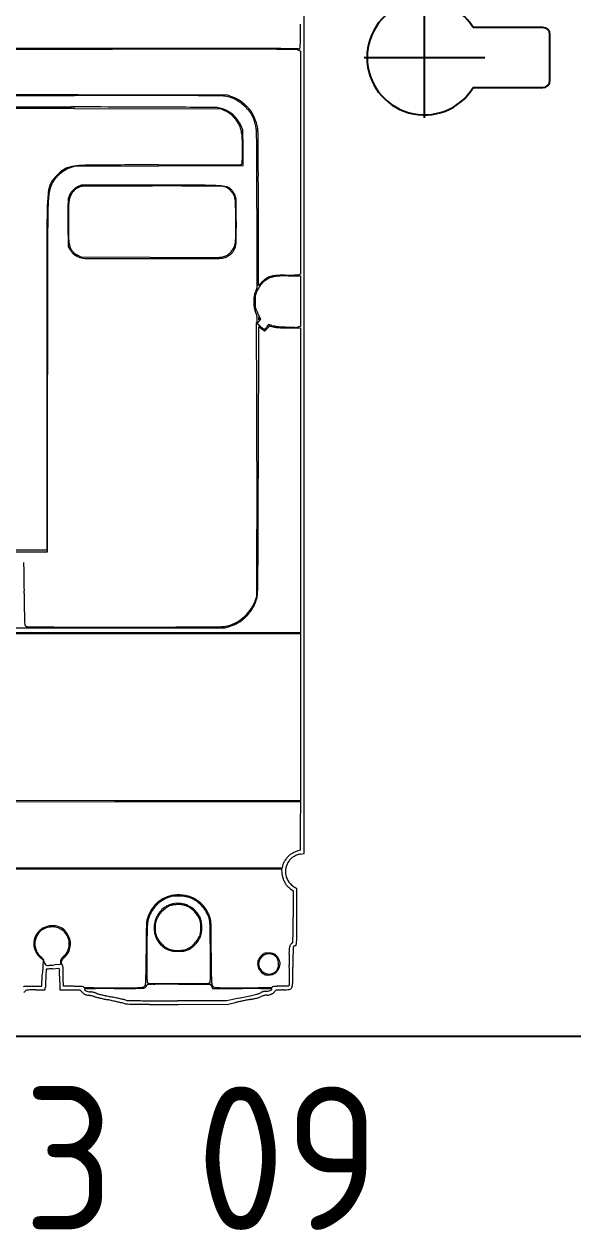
# Model space of a CAD drawing. Header units: millimetres. Extents: x 37984 to 70752, y 14140 to 37584.
# Drawn here: x 46168.6 to 46245.1, y 20512.4 to 20680.6 of the extents above; entities that cross this region are included whole.
import ezdxf
from ezdxf.enums import TextEntityAlignment as Align

# ---------------------------------------------------------------- set-up
doc = ezdxf.new("R2010")
doc.units = ezdxf.units.MM
doc.set_wipeout_variables(frame=1)
doc.layers.add('! NO PLOT !', color=7, linetype='Continuous', true_color=0xff75dd, plot=False)
doc.layers.add('000-PI-Oprema', color=30, linetype='Continuous', lineweight=5)
doc.layers.add('000-PI_TEXT', color=7, linetype='Continuous')
doc.layers.add('002-PI-Kabelska kanalica', color=150, linetype='Continuous')
doc.styles.add('PI0', font='isocpeur.ttf', dxfattribs={"width": 0.9})

# ---------------------------------------------------------------- blocks, each defined once
blk = doc.blocks.new('8606.000_montažna')
at = {"layer": '! NO PLOT !'}
for p, q in [((51132.09, 38407.52), (51132.09, 38424.32)), ((51148.59, 38420.12), (51138.9, 38420.12)), ((51149.59, 38412.72), (51149.59, 38419.12)), ((51123.69, 38415.92), (51140.49, 38415.92)), ((51138.9, 38411.72), (51148.59, 38411.72))]:
    blk.add_line(p, q, dxfattribs=at)
for centre, radius, start, end in [((51132.09, 38415.92), 8, 31.6682, 328.3318), ((51148.59, 38419.12), 1, 0, 90), ((51148.59, 38412.72), 1, 270, 0)]:
    blk.add_arc(centre, radius, start, end, dxfattribs=at)
blk = doc.blocks.new('*U991')
at = {"layer": '002-PI-Kabelska kanalica'}
blk.add_line((-20, -100), (-20, 1785), dxfattribs=at)
blk = doc.blocks.new('*U685')
at = {"layer": '002-PI-Kabelska kanalica'}
blk.add_line((-20, -100), (-20, 794), dxfattribs=at)
blk = doc.blocks.new('C10F3TM')
at = {"layer": '000-PI-Oprema'}
for p, q in [((44838.1, 8719.72), (44838.1, 8779.56)), ((44837.3, 8771.95), (44837.6, 8771.8)), ((44837.6, 8771.8), (44837.6, 8756.24)), ((44837.6, 8756.24), (44837.6, 8740.69)), ((44837.6, 8740.69), (44837.37, 8740.64)), ((44837.6, 8740.48), (44837.6, 8736.95)), ((44837.6, 8736.95), (44837.6, 8733.42)), ((44837.6, 8733.42), (44837.33, 8733.35)), ((44837.6, 8733.21), (44837.6, 8711.94)), ((44838.1, 8659.89), (44838.1, 8719.72)), ((44837.6, 8711.94), (44837.6, 8690.68)), ((44837.6, 8690.57), (44837.6, 8678.9)), ((44837.6, 8678.9), (44837.6, 8667.24)), ((44837.6, 8667.13), (44837.57, 8663.74)), ((44837.57, 8663.74), (44837.54, 8660.35)), ((44837.54, 8660.35), (44837.02, 8660.17)), ((44837.61, 8659.82), (44838.1, 8659.89)), ((44837.09, 8651.01), (44837.09, 8654.99)), ((44827.32, 8639.35), (44820.46, 8639.35)), ((44820.54, 8638.85), (44827.54, 8638.86)), ((44829, 8639.71), (44827.32, 8639.35)), ((44827.54, 8638.86), (44828.55, 8639.1))]:
    blk.add_line(p, q, dxfattribs=at)
for centre, radius, start, end in [((44058.82, 8775.59), 778.77, 359.82766, 0), ((44823.28, 8773.29), 14.31, 356.791, 359.8277), ((44836.89, 8771.17), 0.886, 62.6556, 89.5216), ((44837.19, 8771.71), 0.448, 61.845, 89.7516), ((44837.44, 8772.17), 0.0806, 241.845, 344.9997), ((44835.92, 8772.58), 1.65, 344.9997, 356.7911), ((44837.16, 8741.56), 0.944, 272.8097, 282.4242), ((44837.86, 8657.96), 1.88, 97.5564, 111.2306), ((43956.06, 8651.01), 881.03, 359.83288, 359.99996), ((44836.89, 8647.15), 0.123, 270, 350.1102), ((44833.51, 8647.74), 3.56, 350.1103, 357.1786), ((44818.25, 8648.49), 18.84, 357.1786, 359.8329), ((44808.7, 8642.02), 2.12, 225, 232.0228), ((44808.02, 8641.14), 1.01, 232.0227, 244.2881), ((44808.03, 8641.17), 1.03, 244.2881, 256.3654), ((44808.33, 8642.42), 2.32, 256.3654, 262.9551), ((44807.52, 8635.82), 4.33, 80.0994, 82.9551), ((44807.26, 8634.32), 5.85, 77.8207, 80.0994), ((44807.36, 8634.81), 5.35, 75.511, 77.8206), ((44807.93, 8636.97), 3.65, 73.3524, 76.6696), ((44808.74, 8639.67), 0.821, 63.3222, 73.3524), ((44809.5, 8641.19), 0.876, 243.3223, 255.5536), ((44818.82, 8677.38), 38.25, 255.5537, 256.3611), ((44817.29, 8671.07), 31.75, 256.3611, 257.523), ((44820.63, 8686.18), 47.23, 257.523, 258.3859), ((44719.78, 9150.25), 522.1, 282.0749, 282.2761), ((44826.28, 8660.84), 21.23, 282.2761, 284.3288), ((44830.2, 8645.49), 5.38, 284.3288, 288.8735), ((44831.75, 8640.95), 0.584, 288.8735, 312.1447), ((44833.3, 8637.33), 2.86, 104.9524, 109.617), ((44833.24, 8637.53), 2.65, 100.202, 104.9523), ((44832.94, 8639.19), 0.965, 90.0991, 100.202), ((44832.94, 8641.5), 1.35, 270.0991, 283.5337), ((44832.86, 8641.82), 1.67, 283.5337, 294.9664), ((44832.92, 8641.71), 1.54, 294.9665, 306.8077), ((44808.3, 8638.45), 1.59, 69.81, 75.5109), ((44809.5, 8641.69), 1.87, 249.8101, 256.0737), ((44820.16, 8684.72), 46.19, 256.0737, 256.6851), ((44819.56, 8682.17), 43.57, 256.6852, 257.4585), ((44823.06, 8697.9), 59.69, 257.4584, 258.0692), ((44790.39, 8543.27), 98.36, 77.6846, 78.0692), ((44786.32, 8519.24), 123.2, 78.0519, 78.3858), ((44790.4, 8543.34), 98.28, 77.3, 77.6848), ((44793.12, 8551.36), 90.37, 77.6306, 78.0518), ((44792.7, 8553.54), 87.82, 76.9242, 77.3), ((44792.01, 8546.29), 95.56, 77.2964, 77.6306), ((44809.6, 8626.29), 13.14, 75.396, 76.9242), ((44813.66, 8641.88), 2.97, 255.396, 266.8788), ((44812.16, 8635.67), 3.93, 73.9165, 77.2965), ((44813.57, 8640.59), 1.19, 253.9165, 268.9533), ((44815.32, 8672.28), 33.41, 266.8789, 268.8243), ((44821.32, 9064.41), 425.08, 268.9533, 269.1917), ((44816.71, 8740.06), 101.2, 268.8244, 269.9061), ((44818.54, 8867.76), 228.41, 269.1916, 269.7489), ((44819.09, 10195.46), 1556.61, 269.90613, 270.05327), ((44820.46, 9304.36), 665.01, 269.74885, 270.00003), ((44834.07, 8616.51), 23.26, 102.5662, 103.7366), ((44839.86, 8590.53), 49.87, 101.9045, 102.5661), ((44839.97, 8590.03), 50.39, 101.244, 101.9045), ((44835.21, 8613.96), 25.99, 100.16, 101.244), ((44828.78, 8649.87), 10.49, 280.16, 282.6256), ((44828.66, 8650.38), 11.02, 282.6256, 285.0015), ((44828.99, 8649.14), 9.74, 285.0015, 287.3714), ((44831.37, 8641.53), 1.76, 287.3714, 295.7874), ((44833, 8638.17), 1.97, 109.617, 115.7874)]:
    blk.add_arc(centre, radius, start, end, dxfattribs=at)
at = {"ltscale": 0.25}
blk.add_wipeout([(44735.2, 8798.19), (44835.97, 8798.19), (44835.97, 8641.37), (44735.2, 8641.37)], dxfattribs=at).dxf.layer = '000-PI-Oprema'
at = {"layer": '000-PI-Oprema'}
for p, q in [((44811.49, 8772.21), (44785.77, 8772.21)), ((44785.77, 8772.11), (44811.38, 8772.11)), ((44806.6, 8765.72), (44785.77, 8765.74)), ((44785.77, 8765.64), (44806.1, 8765.64)), ((44827.44, 8765.69), (44806.6, 8765.72)), ((44828.04, 8765.46), (44827.44, 8765.69)), ((44805.64, 8764.02), (44785.77, 8764.02)), ((44806.15, 8763.8), (44826.53, 8763.77)), ((44826.53, 8763.77), (44827.11, 8763.5)), ((44829.56, 8760.84), (44829.22, 8761.57)), ((44829.6, 8758.34), (44829.56, 8760.84)), ((44829.63, 8755.85), (44829.6, 8758.34)), ((44805.54, 8755.57), (44806.12, 8755.79)), ((44806.12, 8755.79), (44817.88, 8755.82)), ((44817.88, 8755.82), (44829.63, 8755.85)), ((44807.03, 8753.11), (44806.51, 8752.87)), ((44816.96, 8753.11), (44807.03, 8753.11)), ((44831.53, 8749.88), (44831.53, 8738.82)), ((44831.74, 8739.14), (44831.73, 8749.79)), ((44805.18, 8747.78), (44805.21, 8744.58)), ((44805.21, 8744.58), (44805.49, 8744.1)), ((44807.03, 8743.06), (44806.53, 8743.35)), ((44816.63, 8743.03), (44807.03, 8743.06)), ((44832.24, 8739.62), (44831.74, 8739.14)), ((44835.9, 8740.48), (44837.6, 8740.48)), ((44831.53, 8738.82), (44831.31, 8738.26)), ((44832.07, 8734.44), (44831.67, 8735.21)), ((44831.81, 8734.11), (44832.07, 8734.44)), ((44831.55, 8733.78), (44831.81, 8734.11)), ((44832.04, 8733.39), (44831.55, 8733.78)), ((44831.73, 8714.7), (44831.79, 8733.42)), ((44831.79, 8733.42), (44832.14, 8733.12)), ((44833.15, 8733.71), (44832.92, 8733.36)), ((44833.63, 8733.56), (44833.15, 8733.71)), ((44836.05, 8733.21), (44837.6, 8733.21)), ((44802.23, 8726.92), (44802.23, 8702.19)), ((44802.33, 8701.99), (44802.34, 8726.72)), ((44831.51, 8714.61), (44831.48, 8695.68)), ((44802.23, 8702.19), (44785.56, 8702.19)), ((44785.57, 8701.99), (44802.33, 8701.99)), ((44831.48, 8695.68), (44831.26, 8695.08)), ((44785.68, 8690.57), (44837.6, 8690.57)), ((44785.77, 8691.38), (44806.43, 8691.38)), ((44811.68, 8690.68), (44785.77, 8690.68)), ((44806.43, 8691.38), (44827.1, 8691.38)), ((44837.6, 8690.68), (44811.68, 8690.68)), ((44827.1, 8691.38), (44827.85, 8691.63)), ((44811.68, 8667.24), (44785.41, 8667.29)), ((44785.41, 8667.08), (44811.68, 8667.13)), ((44837.6, 8667.24), (44811.68, 8667.24)), ((44811.68, 8667.13), (44837.6, 8667.13)), ((44804.2, 8657.84), (44773.35, 8657.84)), ((44773.38, 8657.74), (44804.16, 8657.74)), ((44804.16, 8657.74), (44834.94, 8657.74)), ((44835.05, 8657.84), (44804.2, 8657.84)), ((44834.94, 8657.74), (44835, 8657.13)), ((44835.11, 8658.18), (44835.05, 8657.84)), ((44836.21, 8654.97), (44836.58, 8654.68)), ((44836.58, 8654.68), (44836.58, 8651.06)), ((44837.09, 8654.99), (44836.81, 8655.16)), ((44801.32, 8645.39), (44801.72, 8645.04)), ((44801.72, 8645.04), (44801.63, 8643.23)), ((44803.06, 8643.83), (44803.93, 8643.89)), ((44804.15, 8644.42), (44803.32, 8644.35)), ((44803.93, 8643.89), (44803.99, 8643.51)), ((44804.15, 8644.8), (44804.15, 8644.42)), ((44804.05, 8642), (44804.05, 8640.87)), ((44804.56, 8641.37), (44804.54, 8642.46)), ((44800.67, 8640.87), (44802.03, 8640.87)), ((44802.03, 8640.87), (44802.03, 8641.19)), ((44804.05, 8640.87), (44805.46, 8640.87)), ((44805.97, 8641.37), (44804.56, 8641.37)), ((44805.46, 8640.87), (44806.86, 8640.87)), ((44806.86, 8640.87), (44807.21, 8640.52)), ((44820.6, 8641.67), (44825.02, 8641.67)), ((44825.02, 8641.67), (44825.19, 8641.37)), ((44825.19, 8641.37), (44825.36, 8641.07)), ((44825.36, 8641.07), (44829.45, 8641.07)), ((44835.97, 8641.37), (44834.81, 8641.37)), ((44836.04, 8641.64), (44835.97, 8641.37))]:
    blk.add_line(p, q, dxfattribs=at)
for centre, radius, start, end in [((44811.37, -16370.48), 25142.58, 89.966056, 89.999975), ((44811.48, -2934.64), 11706.84, 89.94314, 89.999977), ((44820.53, 6186.71), 2585.49, 89.76874, 89.94315), ((44825.55, 7556.57), 1215.53, 89.65918, 89.96606), ((44747.27, -11968.01), 20740.36, 89.751587, 89.768776), ((44822.58, 7058.07), 1714.04, 89.52151, 89.65925), ((44805.85, 2103.93), 6661.71, 89.920639, 89.997874), ((44812.62, 6992.94), 1772.7, 89.71393, 89.92065), ((44799.87, 4439.82), 4325.85, 89.64765, 89.71388), ((44826.45, 8761.51), 4.08, 80.9978, 89.6476), ((44826.35, 8760.87), 4.73, 71.2478, 80.9978), ((44826.29, 8760.69), 4.92, 61.778, 71.2477), ((44825.97, 8759.97), 5.87, 54.7073, 69.3336), ((44826.14, 8760.42), 5.22, 52.6008, 61.7779), ((44825.55, 8759.64), 6.2, 44.5353, 52.6008), ((44826.21, 8760.31), 5.45, 39.2433, 54.7073), ((44785, -7531.66), 16295.48, 89.925642, 89.967353), ((44805.48, 3310.08), 5453.95, 89.91166, 89.99829), ((44810.8, 6759.7), 2004.32, 89.72874, 89.91163), ((44786.69, 1667.49), 7096.58, 89.685897, 89.728754), ((44825.58, 8760.68), 3.29, 80.6989, 89.6859), ((44825.42, 8759.72), 4.26, 66.9918, 80.6989), ((44825.48, 8759.87), 4.1, 52.8866, 66.9918), ((44825.77, 8760.64), 3.16, 52.9892, 64.8918), ((44824.35, 8758.74), 5.53, 45.1661, 52.9892), ((44825.48, 8759.87), 4.11, 38.7874, 52.8866), ((44824.83, 8758.94), 7.2, 40.9709, 44.5354), ((44824.39, 8758.55), 7.79, 37.6097, 40.9709), ((44826.21, 8760.31), 5.46, 23.79, 39.2433), ((44825.19, 8759.17), 6.78, 34.1107, 37.6096), ((44829.03, 8761.77), 2.14, 25.8534, 34.1107), ((44824.39, 8758.79), 5.46, 37.3098, 45.1661), ((44825.35, 8759.76), 4.28, 25.1127, 38.7874), ((44826.45, 8760.36), 2.87, 24.5991, 37.3098), ((44825.43, 8759.89), 4, 15.1591, 24.5991), ((44827.01, 8760.79), 4.38, 11.3606, 25.8533), ((44825.8, 8760.13), 5.91, 9.2175, 23.7901), ((44822.93, 8759.97), 8.55, 2.5699, 11.3605), ((44824.58, 8759.66), 4.88, 7.03, 15.1591), ((44819.92, 8759.09), 9.58, 1.5895, 7.0299), ((44775.87, 8757.86), 55.65, 0.1139, 2.5699), ((44828.01, 8760.49), 3.67, 0.7034, 9.2175), ((43948.07, 8749.68), 883.68, 0.52725, 0.7035), ((44778.3, 8757.93), 51.22, 0.0178, 1.5895), ((44720.47, 8757.91), 109.04, 359.4614, 0.0178), ((40771.27, 8749.9), 4060.26, 359.99973, 0.11386), ((44285.84, 8752.79), 545.89, 0.1645, 0.5273), ((44829.3, 8756.14), 0.143, 290.9936, 347.134), ((44827.5, 8756.55), 2, 347.134, 355.3197), ((44822.54, 8756.95), 6.96, 355.3196, 359.4614), ((44808.3, 8749.98), 6.49, 135.9427, 142.5883), ((44807.1, 8751.13), 4.69, 131.035, 141.6459), ((44808.32, 8749.96), 6.52, 129.3046, 135.9426), ((44807.17, 8751.05), 4.79, 120.5437, 131.035), ((44806.29, 8752.45), 3.31, 118.277, 129.3046), ((44806.43, 8752.18), 3.61, 101.4374, 118.277), ((44807.46, 8750.56), 5.36, 110.9093, 120.5437), ((44807.4, 8747.39), 8.5, 92.5564, 101.4373), ((44809.57, 8698.7), 57.23, 90.1117, 92.5563), ((44817.81, 4471.77), 4284.17, 90.00003, 90.11164), ((44817.8, 10927.25), 2171.3, 270.00003, 270.11554), ((44819.91, 9883.47), 1127.53, 270.11562, 270.30424), ((44767.81, 19690.89), 10935.08, 270.304336, 270.321754), ((44829.22, 8756.36), 0.379, 270.3218, 290.9936), ((44806.34, 8751.66), 3.93, 153.9112, 173.8715), ((44806.07, 8751.64), 3.54, 151.9426, 173.7371), ((44805.67, 8751.99), 3.18, 142.5883, 153.9112), ((44807.25, 8751.01), 4.88, 141.6459, 151.9426), ((44807.4, 8750.96), 2.11, 114.9663, 128.2877), ((44807.73, 8750.46), 2.57, 106.919, 120.6024), ((44807.55, 8751.04), 1.96, 90.0174, 106.919), ((44812.66, -8065.23), 16818.23, 89.985308, 90.017394), ((44817.33, 5081.1), 3672.01, 89.89129, 90.00566), ((44813.02, -6699.93), 15452.94, 89.950514, 89.98535), ((44824.22, 8714.46), 38.64, 86.9453, 89.8913), ((44826.02, 8748.19), 4.87, 74.9996, 86.9453), ((44826.36, 8750.67), 2.32, 74.4509, 89.9505), ((44826.58, 8751.44), 1.53, 58.9803, 74.4509), ((44826.89, 8751.43), 1.52, 46.4959, 74.9995), ((44826.09, 8750.63), 2.48, 48.2068, 58.9803), ((43201.02, 8749.67), 1630.71, 0.0041, 0.16453), ((44828.83, 8749.25), 26.54, 173.8715, 178.7434), ((44828.84, 8749.14), 26.45, 173.7371, 178.6897), ((44855.5, 8749.18), 50.32, 177.8471, 178.7977), ((44806.56, 8751.02), 1.35, 164.9293, 177.8471), ((44807.34, 8750.82), 2.15, 151.8076, 164.9293), ((44808.98, 8750.32), 3.7, 165.4581, 179.0015), ((44807.98, 8750.58), 2.67, 152.1105, 165.4582), ((44807.64, 8750.65), 2.5, 140.0607, 151.8075), ((44807.52, 8750.83), 2.14, 136.3968, 152.1106), ((44807.63, 8750.66), 2.48, 128.2876, 140.0607), ((44807.5, 8750.84), 2.13, 120.6024, 136.3967), ((44825.96, 8750.48), 2.67, 37.8041, 48.2069), ((44826.8, 8751.33), 1.65, 40.1274, 46.4959), ((44825.12, 8749.91), 3.85, 36.7453, 40.1273), ((44826.24, 8750.7), 2.31, 26.2185, 37.8041), ((44825.01, 8749.83), 3.98, 33.3892, 36.7453), ((44826.65, 8750.9), 1.86, 13.7589, 26.2185), ((44826.4, 8750.75), 2.31, 28.3514, 33.3892), ((44827.31, 8751.24), 1.28, 11.7096, 28.3515), ((44825.78, 8750.69), 2.76, 4.4917, 13.7589), ((44825.44, 8750.85), 3.19, 3.2941, 11.7096), ((45014.7, 8745.17), 212.46, 178.7434, 179.9615), ((45009.62, 8745.01), 207.27, 178.6897, 179.9556), ((44858.31, 8749.13), 53.14, 178.7978, 179.9671), ((44939.78, 8748.04), 134.52, 179.0014, 180.0153), ((44816.65, 8749.97), 11.91, 0.9506, 4.4916), ((44476.3, 8744.33), 352.31, 0.6451, 0.9506), ((44813.26, 8750.15), 15.39, 0.2451, 3.2942), ((44324.57, 8748.06), 504.08, 359.9999, 0.2452), ((44941.63, 8749.08), 136.45, 179.9671, 180.5453), ((44939.58, 8748.04), 134.32, 180.0153, 181.0305), ((44706.15, 8746.91), 122.44, 359.5624, 0.6451), ((44288.71, 8748.06), 539.95, 359.7651, 360), ((72165.22, 8726.93), 27362.99, 179.961516, 180.000019), ((70712.22, 8725.14), 25909.88, 179.955706, 179.9965), ((44809, 8745.7), 3.72, 181.0305, 194.5419), ((44807.96, 8745.43), 2.64, 194.5419, 204.879), ((44826.56, 8745.28), 1.97, 329.9207, 350.2371), ((44826.79, 8744.99), 1.81, 333.7836, 347.0421), ((44822.24, 8746.03), 6.35, 350.2371, 359.5625), ((44825.78, 8745.23), 2.84, 347.0421, 356.4832), ((44814.73, 8745.9), 13.92, 356.4832, 359.7651), ((44807.9, 8745.52), 2.79, 210.4491, 219.8435), ((44807.2, 8745.08), 1.81, 204.8791, 218.585), ((44807.24, 8744.96), 1.93, 219.8435, 232.251), ((44807.3, 8745.15), 1.94, 218.585, 231.7798), ((44807.27, 8745), 1.98, 232.251, 244.4796), ((44808.19, 8746.29), 3.38, 231.7799, 240.4812), ((44807.74, 8746), 3.08, 244.4796, 253.2505), ((44807.83, 8746.3), 3.4, 253.2506, 269.916), ((44815.77, 14163.88), 5420.98, 269.91605, 270.01322), ((44822.54, 10537.48), 1794.46, 269.81121, 269.95812), ((44815.56, 15063.04), 6320.15, 270.013239, 270.09712), ((44821.47, 9065.01), 321.99, 269.9581, 270.482), ((44821.49, 9062.7), 319.68, 270.4821, 270.8545), ((44826.21, 8745.68), 2.62, 270.8545, 282.2038), ((44826.27, 8745.41), 2.5, 270.0971, 289.6397), ((44826.24, 8745.57), 2.51, 282.2038, 289.1186), ((44826.6, 8744.53), 1.41, 289.1186, 299.7748), ((44826.28, 8745.39), 2.48, 289.6397, 300.1047), ((44826.48, 8744.74), 1.65, 299.7748, 309.4527), ((44826.37, 8745.23), 2.29, 300.1048, 311.2171), ((44824.7, 8746.9), 4.45, 309.4527, 314.0708), ((44825.89, 8745.67), 2.74, 314.0709, 329.9206), ((44826.41, 8745.18), 2.24, 311.2171, 322.4754), ((44826.42, 8745.18), 2.22, 322.4753, 333.7836), ((44835.43, 8736.48), 4.33, 139.1768, 146.0832), ((44835.06, 8736.8), 3.85, 131.8562, 139.1768), ((44835.98, 8735.63), 5.46, 124.7135, 133.0878), ((44834.29, 8737.67), 2.68, 122.263, 131.8563), ((44834.57, 8737.22), 3.21, 111.4898, 122.2631), ((44833.96, 8738.53), 1.93, 106.5194, 124.7135), ((44834.49, 8737.43), 2.98, 100.1092, 111.4897), ((44834.33, 8737.29), 3.23, 93.5809, 106.5194), ((44834.95, 8734.81), 5.64, 92.3983, 100.1092), ((44835.89, 8712.49), 28.08, 90.9443, 93.581), ((44836.03, 8708.99), 31.49, 90.2383, 92.3983), ((44834.31, 8808.02), 67.46, 270.9443, 271.5173), ((44834.94, 8784.44), 43.88, 271.5173, 272.3082), ((44834.36, 8798.68), 58.13, 272.3082, 272.8097), ((44835.92, 8736.88), 4.84, 171.0356, 179.7719), ((44834.07, 8737.17), 2.96, 158.4206, 171.0356), ((44833.58, 8737.42), 2.29, 169.4723, 177.9004), ((44832.76, 8737.57), 1.45, 158.1606, 169.4724), ((44834.68, 8736.8), 3.53, 152.331, 158.1606), ((44835.95, 8736.13), 4.95, 146.0832, 152.331), ((44835.8, 8736.88), 4.72, 179.7719, 188.5908), ((44833.58, 8736.54), 2.47, 188.5909, 202.911), ((44847.22, 8736.92), 15.94, 177.9004, 179.9114), ((44847.35, 8736.92), 16.07, 179.9114, 182.0625), ((44833.11, 8736.4), 1.82, 182.0625, 192.7505), ((44832.91, 8736.36), 1.61, 192.7505, 204.372), ((44827.49, 8733.97), 4.14, 15.6266, 22.9111), ((44841.36, 8740.19), 10.89, 204.372, 207.2059), ((44828.54, 8734.27), 3.05, 6.4685, 15.6266), ((44829.34, 8734.36), 2.24, 356.157, 6.4686), ((44831.89, 8734.58), 0.148, 146.9174, 169.5673), ((44832.15, 8734.53), 0.417, 169.5674, 180), ((44833.63, 8734.53), 1.89, 179.9999, 184.6982), ((44831.79, 8734.38), 0.0533, 184.6982, 246.3455), ((44831.81, 8734.63), 0.0576, 106.7178, 146.9174), ((44831.79, 8734.36), 0.0327, 246.3454, 332.6639), ((44831.81, 8734.64), 0.0449, 58.2826, 106.7177), ((44830.72, 8734.91), 1.24, 332.664, 339.0064), ((44831.78, 8734.6), 0.0943, 29.3355, 58.2825), ((44831.72, 8734.56), 0.171, 10.8063, 29.3356), ((44831.65, 8734.55), 0.237, 339.0064, 354.2746), ((44831.67, 8734.55), 0.213, 354.2747, 10.8063), ((44831.69, 8733.74), 0.285, 154.1675, 171.5633), ((44831.6, 8733.76), 0.194, 171.5633, 193.1777), ((44831.56, 8733.75), 0.148, 193.1776, 219.6902), ((44831.95, 8733.62), 0.571, 143.825, 154.1675), ((44831.3, 8733.53), 0.187, 0.2154, 39.6902), ((44831.1, 8734.24), 0.48, 323.8251, 356.157), ((21747.26, 8646.72), 23084.38, 0.202858, 0.215463), ((44836.63, 8739.16), 7.37, 231.4728, 233.3583), ((44834.55, 8735.93), 3.71, 229.4833, 232.329), ((44834.98, 8736.95), 4.61, 233.3582, 236.0386), ((44833.88, 8735.06), 2.61, 232.3288, 236.0319), ((44835.59, 8737.85), 5.7, 236.0386, 237.8351), ((44833.82, 8734.99), 2.52, 236.0319, 239.1986), ((44832.6, 8732.93), 0.123, 239.1986, 267.6745), ((44832.61, 8733.11), 0.0986, 237.8351, 270.8277), ((44832.6, 8732.89), 0.0838, 267.6744, 307.8055), ((44832.61, 8733.08), 0.0675, 270.8276, 313.6681), ((44831.63, 8734.1), 1.48, 313.6684, 318.2299), ((44831.66, 8734.11), 1.62, 307.8055, 312.4642), ((44831.53, 8734.19), 1.62, 318.2299, 323.3678), ((44831.53, 8734.24), 1.8, 312.4642, 317.6221), ((44830.81, 8734.73), 2.51, 323.3678, 327.0697), ((44830.86, 8734.86), 2.72, 317.6221, 321.4136), ((44834.56, 8731.91), 2.01, 135.6637, 141.4136), ((44833.67, 8732.77), 0.783, 124.0161, 135.6637), ((44833.48, 8733.06), 0.432, 108.0295, 124.0161), ((44833.39, 8733.33), 0.152, 73.1786, 108.0293), ((44834.09, 8735.65), 2.28, 253.1786, 255.6227), ((44837.72, 8749.81), 16.9, 255.6227, 256.1801), ((44834.45, 8736.19), 2.76, 252.6347, 265.1747), ((44838.19, 8751.7), 18.84, 256.1801, 256.7565), ((44838.35, 8752.4), 19.56, 256.7565, 257.3171), ((44834.47, 8735.14), 1.87, 257.3171, 265.5692), ((44838.07, 8779.04), 45.77, 265.1746, 266.7938), ((44835.91, 8753.69), 20.47, 265.5691, 266.994), ((44836, 8755.44), 22.23, 266.9939, 268.5379), ((44836.1, 8759.27), 26.06, 268.5379, 269.9082), ((44838.4, 8784.99), 51.72, 266.7938, 268.2355), ((44836.87, 8735.18), 1.89, 268.2355, 284.0894), ((43078.33, 8722.25), 1753.18, 0.00708, 0.2028), ((39728.2, 8721.84), 5103.31, 359.91883, 0.00706), ((28429.18, 8761.51), 16402.62, 359.795912, 359.836478), ((44314.48, 8704.93), 517.22, 359.303, 359.7959), ((44719.14, 8697.55), 79.96, 1.4315, 2.0994), ((44736.11, 8697.97), 62.99, 0.2436, 1.4316), ((44433.42, 8696.69), 365.69, 359.9202, 0.2436), ((44625.78, 8701.14), 205.9, 358.5986, 359.3029), ((45502.02, 8695.2), 702.92, 179.9202, 180.1283), ((44828.83, 8696.17), 2.79, 343.3151, 358.5986), ((44826.02, 8697.05), 5.73, 321.6698, 328.7816), ((44826.18, 8697.01), 5.44, 324.3414, 339.1505), ((44826, 8697.07), 5.76, 328.7816, 335.8764), ((44826.32, 8696.93), 5.4, 335.8764, 343.3151), ((44831.52, 8693.7), 32.41, 180.1283, 182.0733), ((44809.86, 8692.91), 10.74, 182.0732, 185.4214), ((44825.92, 8697.16), 5.72, 296.1087, 310.2923), ((44826.75, 8695.86), 4.35, 301.5944, 309.4896), ((44823.84, 8699.39), 8.92, 309.4896, 314.1036), ((44825.85, 8697.24), 5.83, 310.2924, 324.3413), ((44826.38, 8696.77), 5.27, 314.1036, 321.6698), ((44799.56, 8691.93), 0.393, 185.4213, 222.1448), ((44799.55, 8691.93), 0.383, 222.1447, 268.4786), ((44803.14, 8826.97), 135.47, 268.4786, 269.2198), ((44804.56, 8931.3), 239.81, 269.2198, 269.9498), ((44812.99, 18557.95), 9866.47, 269.949827, 270.000018), ((44812.99, 11889.49), 3198.01, 269.99995, 270.11111), ((44817.79, 9413.98), 722.49, 270.11108, 270.44638), ((44814.79, 9799.9), 1108.42, 270.44642, 270.6096), ((44826.54, 8694.86), 3.32, 270.6096, 280.4234), ((44826.24, 8696.52), 5.01, 280.4233, 296.1086), ((44825.32, 8699.18), 7.96, 288.5563, 293.5549), ((44826.82, 8695.75), 4.22, 293.5549, 301.5943), ((44836.58, 8657.9), 1.5, 154.1031, 169.3748), ((44838.66, 8656.89), 3.81, 146.5057, 154.1031), ((44838.8, 8656.8), 3.97, 138.9834, 146.5057), ((44838.27, 8657.28), 2.78, 144.6581, 166.9914), ((44837.47, 8657.95), 2.21, 127.3341, 138.9833), ((44837.29, 8657.98), 1.57, 129.1894, 144.6582), ((44837.27, 8658.21), 1.89, 120.7274, 127.3341), ((44838.34, 8656.69), 3.24, 120.1748, 129.1894), ((44838.59, 8656), 4.46, 117.2555, 120.7274), ((44838.67, 8655.85), 4.63, 113.8127, 117.2554), ((44838.38, 8656.62), 3.31, 111.2306, 120.1748), ((44837.9, 8657.59), 2.73, 108.6997, 113.8126), ((44837.67, 8657.41), 2.68, 185.9669, 195.5373), ((44837.87, 8657.37), 2.36, 166.9914, 192.2159), ((44837.95, 8657.39), 2.45, 192.2159, 216.9206), ((44839.44, 8657.9), 4.52, 195.5374, 201.9998), ((44839.34, 8657.86), 4.41, 201.9998, 208.5154), ((44837.37, 8656.79), 2.17, 208.5154, 219.5896), ((44836.34, 8655.94), 0.83, 219.5895, 227.0337), ((44839.22, 8659.03), 5.05, 227.0337, 228.9915), ((44839.64, 8659.52), 5.7, 228.9915, 230.9711), ((44838.47, 8657.78), 3.1, 216.9206, 237.611), ((44820.61, 8649.68), 4.47, 115.0677, 132.1074), ((44821.1, 8648.94), 5.19, 108.4483, 123.0168), ((44820.48, 8649.96), 4.16, 97.0656, 115.0677), ((44820.1, 8651.96), 2.01, 92.5101, 108.4484), ((44820.6, 8648.95), 5.18, 78.941, 97.0656), ((44820.36, 8645.93), 8.04, 86.8166, 92.5102), ((44820.36, 8645.85), 8.12, 81.0386, 86.8167), ((44820.75, 8649.73), 4.38, 58.4111, 78.941), ((44821.15, 8650.86), 3.05, 69.0453, 81.0387), ((44820.88, 8650.16), 3.8, 55.2788, 69.0453), ((44839.58, 8659.44), 5.6, 230.971, 232.9789), ((44820.78, 8649.53), 4.7, 148.8715, 165.4008), ((44820.63, 8649.58), 4.39, 139.0402, 155.4284), ((44820.7, 8649.57), 4.61, 132.1074, 148.8715), ((44820.77, 8649.46), 4.57, 123.0168, 139.0403), ((44820.53, 8649.63), 3.31, 120.9527, 151.9617), ((44821.84, 8648.25), 5.02, 133.0677, 141.5608), ((44821.74, 8648.35), 4.88, 124.5234, 133.0677), ((44820.63, 8649.45), 3.51, 116.4144, 120.9528), ((44820.04, 8650.83), 1.88, 107.0988, 124.5234), ((44821.32, 8648.07), 5.05, 112.9602, 116.4145), ((44821.17, 8648.42), 4.68, 109.4518, 112.9603), ((44820.45, 8649.52), 3.25, 97.4071, 107.0987), ((44820.14, 8651.32), 1.59, 101.6218, 109.4518), ((44820.47, 8649.74), 3.21, 82.2883, 101.6218), ((44820.52, 8648.95), 3.82, 88.8216, 97.4071), ((44820.52, 8649.05), 3.73, 80.1335, 88.8216), ((44820.42, 8649.36), 3.6, 64.546, 82.2882), ((44820.67, 8649.92), 2.84, 69.4868, 80.1336), ((44820.63, 8649.81), 2.96, 58.1682, 69.4868), ((44820.42, 8649.36), 3.59, 46.7921, 64.5459), ((44820.45, 8649.52), 3.3, 47.7292, 58.1681), ((44820.4, 8649.47), 3.37, 37.4041, 47.7291), ((44820.69, 8649.65), 3.19, 27.391, 46.7921), ((44820.25, 8649.25), 4.9, 43.896, 55.2789), ((44820.78, 8649.78), 4.33, 37.7238, 58.4112), ((44820.13, 8649.14), 5.07, 32.6964, 43.8961), ((44820.3, 8649.41), 4.94, 18.9914, 37.7237), ((44820.62, 8649.45), 4.49, 20.4251, 32.6964), ((44834.53, 8648.83), 18.43, 175.6501, 178.1775), ((44818.91, 8650.02), 2.77, 165.4008, 175.6501), ((44820.32, 8649.62), 4.08, 171.7755, 178.1411), ((44820.64, 8649.57), 4.4, 155.4284, 171.7755), ((44820.72, 8649.52), 3.53, 151.9617, 181.5257), ((44821.43, 8649.51), 4.1, 170.0345, 180.1974), ((44819.99, 8649.77), 2.64, 155.9075, 170.0345), ((44819.86, 8649.83), 2.49, 141.5608, 155.9075), ((44820.47, 8649.52), 3.28, 26.8706, 37.404), ((44819.08, 8648.82), 4.84, 22.2409, 26.8707), ((44821.33, 8649.98), 2.48, 12.2729, 27.391), ((44822.09, 8650.05), 1.59, 11.6242, 22.2409), ((44821.67, 8649.96), 2.02, 2.5399, 11.6243), ((44819.3, 8649.54), 4.55, 2.6901, 12.2729), ((44823.02, 8650.35), 1.92, 6.9348, 20.425), ((44816.05, 8649.5), 8.95, 2.6208, 6.9349), ((44822.51, 8650.16), 2.61, 7.7339, 18.9913), ((44818.24, 8649.58), 6.91, 2.2973, 7.7338), ((44625, 8651.06), 211.58, 359.5698, 360), ((44802.92, 8647.32), 2.49, 146.9925, 174.6652), ((44803.48, 8647.11), 2.93, 145.6023, 155.8809), ((44802.85, 8647.37), 2.4, 118.5316, 146.9926), ((44802.48, 8647.79), 1.72, 121.0861, 145.6023), ((44802.99, 8646.95), 2.7, 103.6324, 121.0862), ((44803.11, 8646.88), 2.95, 98.3383, 118.5316), ((44803.03, 8646.78), 2.87, 86.7151, 103.6324), ((44803.05, 8647.33), 2.5, 75.45, 98.3383), ((44803.07, 8647.4), 2.26, 66.4437, 86.7151), ((44803.08, 8647.45), 2.38, 51.9119, 75.45), ((44803.04, 8647.34), 2.31, 36.7904, 66.4438), ((44802.99, 8647.34), 2.52, 29.3457, 51.9119), ((44802.94, 8647.27), 2.44, 8.2833, 36.7905), ((44802.73, 8647.19), 2.82, 11.3739, 29.3457), ((44864.19, 8647.88), 48.11, 178.1774, 179.6992), ((44926.02, 8646.08), 109.84, 178.6892, 179.4111), ((44937.35, 8645.82), 121.17, 178.1411, 178.6893), ((44820.63, 8649.52), 3.44, 181.5258, 211.5194), ((44821.35, 8649.51), 4.02, 180.1974, 190.4488), ((44819.67, 8649.2), 2.31, 190.4488, 205.9545), ((44820.15, 8649.88), 3.7, 332.3351, 337.8287), ((44822.18, 8649.05), 1.5, 337.8287, 348.5809), ((44821.62, 8649.16), 2.08, 348.5809, 357.3377), ((44821.03, 8649.32), 2.81, 339.3407, 353.1757), ((44812.94, 8649.57), 10.77, 359.9054, 2.54), ((44812.83, 8649.57), 10.87, 357.3377, 359.9054), ((44819.22, 8649.54), 4.64, 353.1756, 2.6902), ((44791.76, 8648.39), 33.27, 0.6505, 2.6207), ((44204.65, 8641.72), 620.41, 0.41625, 0.65048), ((44795.42, 8648.67), 29.75, 0.1432, 2.2972), ((44046.96, 8646.8), 778.21, 359.94084, 0.14321), ((44782.72, 8649.87), 53.86, 358.3801, 359.5698), ((44802.97, 8647.32), 2.54, 174.6652, 202.025), ((44802.32, 8647.26), 1.74, 177.8738, 192.6316), ((44803.07, 8647.23), 2.5, 166.5902, 177.8739), ((44804.94, 8647.85), 4.43, 192.6316, 198.6497), ((44803.34, 8647.17), 2.77, 155.881, 166.5903), ((44802.99, 8647.28), 2.39, 339.4612, 8.2832), ((44803.13, 8647.26), 2.41, 331.1965, 351.3545), ((44803.1, 8647.27), 2.44, 351.3545, 11.3739), ((45252.1, 8645.85), 436.02, 179.6991, 180), ((44970.77, 8645.62), 154.59, 179.4111, 179.9698), ((44820.3, 8649.51), 3.01, 205.9545, 217.5054), ((44820.35, 8649.35), 3.11, 211.5194, 243.8462), ((44821.07, 8650.1), 3.99, 217.5054, 226.8621), ((44820.93, 8649.95), 3.78, 226.8621, 236.435), ((44820.04, 8648.61), 2.17, 236.4351, 250.9226), ((44820.55, 8649.35), 3.03, 295.9088, 305.9626), ((44820.5, 8649.5), 3.35, 298.9816, 309.1505), ((44820.27, 8649.74), 3.51, 305.9626, 314.9672), ((44820.35, 8649.68), 3.58, 309.1505, 318.8255), ((44820.15, 8649.86), 3.68, 314.9672, 323.7609), ((44820.4, 8649.64), 3.52, 318.8254, 328.5807), ((44820.05, 8649.93), 3.81, 323.7609, 332.335), ((44820.77, 8649.42), 3.09, 328.5807, 339.3407), ((44837.98, 8646.38), 1.96, 166.7267, 177.2082), ((44836.98, 8646.62), 0.935, 148.4814, 166.7267), ((44837.71, 8646.17), 1.8, 143.6486, 148.4813), ((44837.25, 8646.5), 1.23, 137.2169, 143.6486), ((44837.08, 8646.66), 0.998, 130.8338, 137.2169), ((44836.48, 8647.35), 0.079, 89.9999, 130.8338), ((44836.48, 8647.48), 0.0493, 270, 358.0353), ((44691.9, 8652.44), 144.72, 358.0353, 358.3802), ((44980.29, 8641.91), 143.79, 178.053, 178.3676), ((44836.79, 8646.79), 0.207, 147.0885, 178.0529), ((44836.77, 8646.8), 0.184, 126.263, 147.0884), ((44836.89, 8646.63), 0.392, 114.444, 126.263), ((44836.91, 8646.59), 0.438, 103.1738, 114.4439), ((44836.89, 8646.67), 0.356, 90, 103.1738), ((44802.97, 8647.32), 2.53, 202.025, 229.4376), ((44802.57, 8647.05), 1.93, 198.6497, 209.8493), ((44802.36, 8646.93), 1.68, 209.8493, 221.9853), ((44803.11, 8647.61), 2.7, 221.9854, 230.5018), ((44800.19, 8644.06), 1.89, 43.1061, 50.5018), ((44800.66, 8644.5), 1.25, 33.0232, 43.106), ((44800.73, 8644.55), 1.17, 22.5487, 33.0231), ((44804.64, 8644.93), 0.474, 150.4718, 170.4694), ((44804.78, 8644.85), 0.631, 133.8381, 150.4718), ((44806.52, 8643.04), 3.15, 128.7861, 133.8381), ((44805.36, 8644.39), 1.19, 136.8867, 147.5162), ((44807.5, 8642.39), 4.13, 132.6689, 136.8867), ((44803.17, 8647.21), 2.2, 308.7862, 339.4612), ((44802.88, 8647.4), 2.7, 312.6688, 331.1966), ((43897.95, 8645.85), 918.13, 359.82924, 359.99998), ((45344.59, 8645.42), 528.41, 179.9699, 180.2091), ((44820.88, 8650.43), 4.31, 243.8462, 249.0296), ((44820.39, 8649.63), 3.25, 250.9226, 262.3775), ((44819.91, 8647.9), 1.61, 249.0296, 259.8646), ((44820.06, 8648.73), 2.45, 259.8646, 268.0775), ((44820.56, 8650.85), 4.48, 262.3774, 271.368), ((44820.57, 8663.84), 17.57, 268.0776, 270), ((44820.57, 8665.94), 19.67, 270, 271.7647), ((44820.56, 8650.58), 4.21, 271.368, 280.5878), ((44821.11, 8648.37), 2.09, 271.7647, 280.9335), ((44820.94, 8648.54), 2.14, 280.5878, 295.9088), ((44821.26, 8647.58), 1.29, 280.9335, 293.6049), ((44820.15, 8650.13), 4.07, 293.605, 298.9815), ((44346.7, 8642.75), 478.36, 0.1483, 0.4162), ((45830.59, 8644.96), 1005.42, 179.94088, 180.10291), ((44833.11, 8644.52), 1.49, 157.541, 184.7864), ((44833.25, 8644.47), 1.63, 132.1515, 157.541), ((44833.02, 8644.51), 1.26, 151.3767, 190.6265), ((44833.41, 8644.29), 1.7, 131.9193, 151.3766), ((44833.5, 8644.2), 2, 128.3238, 132.1515), ((44833.63, 8644.02), 2.22, 124.7869, 128.3239), ((44833.18, 8644.55), 1.35, 108.7915, 131.9193), ((44833.48, 8644.24), 1.95, 121.2028, 124.7869), ((44832.69, 8645.55), 0.425, 110.0802, 121.2029), ((44832.92, 8644.91), 1.11, 92.8734, 110.0802), ((44833.17, 8644.59), 1.32, 85.2977, 108.7916), ((44833.03, 8642.79), 3.23, 85.1108, 92.8734), ((44833.15, 8644.35), 1.56, 64.6142, 85.2977), ((44833.03, 8642.81), 3.21, 77.3657, 85.1107), ((44833.52, 8644.98), 0.98, 58.628, 77.3657), ((44833.29, 8644.65), 1.23, 30.0284, 64.6142), ((44833.45, 8644.86), 1.12, 40.1614, 58.628), ((44832.67, 8644.21), 2.14, 28.7735, 40.1614), ((44833, 8644.48), 1.56, 1.1778, 30.0284), ((44832.65, 8644.2), 2.16, 17.4249, 28.7735), ((44844.76, 8646.05), 8.76, 177.2082, 181.207), ((45074.64, 8650.89), 238.69, 181.207, 181.5721), ((44931.66, 8644.03), 95.13, 179.3616, 180.0001), ((44889.21, 8644.51), 52.67, 178.3677, 179.3616), ((44800.49, 8644.45), 1.43, 13.5632, 22.5487), ((44802.97, 8645.04), 1.12, 193.5632, 210.2678), ((44802.27, 8644.64), 0.314, 210.2677, 253.3496), ((47742.64, 8487.61), 2944.63, 176.96089, 176.98244), ((44802.2, 8643.73), 0.0409, 130.0778, 176.9608), ((44802.18, 8643.74), 0.0219, 94.5721, 130.078), ((44802.46, 8645.27), 0.978, 253.3495, 272.8794), ((44824.98, 8358.66), 286.01, 94.521, 94.5719), ((44805.55, 8604.38), 39.53, 94.1076, 94.5211), ((44801.27, 8668.92), 24.65, 272.8795, 274.7617), ((44808.15, 8568.19), 75.81, 93.8537, 94.1076), ((44801.93, 8643.17), 2.09, 3.524, 9.3882), ((44805.43, 8644.8), 1.28, 170.4694, 180), ((44804.78, 8644.71), 0.524, 162.0806, 180), ((44804.98, 8644.71), 0.725, 180.0001, 189.1241), ((44804.8, 8644.68), 0.545, 189.1241, 200.4338), ((44804.94, 8644.66), 0.691, 147.5162, 162.0806), ((44804.65, 8644.63), 0.385, 200.4339, 213.5915), ((44804.41, 8644.47), 0.0925, 213.5915, 251.5651), ((44804.35, 8644.3), 0.0845, 26.9327, 71.565), ((44803.86, 8644.05), 0.638, 16.8743, 26.9327), ((44803.61, 8643.97), 0.897, 7.8877, 16.8742), ((44803.18, 8643.91), 1.33, 1.2042, 7.8878), ((44707.23, 8641.9), 97.31, 1.0747, 1.2041), ((44034.04, 8629.27), 770.61, 1.04646, 1.07465), ((44842.32, 8643.59), 26.14, 180.2091, 182.3384), ((44777.69, 8643.87), 47.36, 358.6847, 0.1483), ((44833.21, 8644.53), 1.58, 184.7864, 211.0586), ((44833.19, 8644.54), 1.43, 190.6265, 226.2888), ((44833.53, 8644.72), 1.95, 211.0586, 233.4693), ((44833.25, 8644.6), 1.51, 226.2888, 260.7474), ((44833.31, 8644.32), 1.21, 297.3444, 332.2385), ((44832.67, 8644.85), 2.16, 317.5041, 329.0365), ((44833.01, 8644.48), 1.55, 332.2386, 1.1777), ((44832.71, 8644.83), 2.11, 329.0366, 340.6713), ((44833.67, 8644.49), 1.09, 340.6713, 359.7135), ((44833.57, 8644.49), 1.19, 359.7135, 17.425), ((44753.32, 8642.07), 82.75, 0.9132, 1.5721), ((44674.39, 8644.03), 162.15, 359.1965, 360), ((28259.28, 9530.26), 16566.11, 356.924361, 356.926194), ((43161.93, 8729.99), 1641.99, 356.92619, 356.94681), ((41637.32, 8811.31), 3168.77, 356.94684, 356.95945), ((45005.86, 8631.88), 204.04, 176.9824, 177.2571), ((44784.71, 8642.11), 19.34, 2.3819, 3.5239), ((44782.75, 8642.03), 21.3, 1.1712, 2.3819), ((44780.29, 8641.98), 23.76, 0.056, 1.1712), ((43947.89, 8627.69), 856.78, 1.01707, 1.04641), ((43900.31, 8626.85), 904.36, 0.98888, 1.01707), ((44811.29, 8642.35), 4.76, 351.1474, 357.4145), ((44792.82, 8643.18), 23.25, 357.4144, 359.8292), ((44826.98, 8642.96), 10.79, 182.3385, 185.325), ((44816.39, 8641.98), 0.149, 185.3251, 249.0064), ((44816.7, 8642.77), 1, 249.0064, 270.0759), ((44813.4, 11135.01), 2493.24, 270.07581, 270.16725), ((44809.86, 12347.77), 3706.01, 270.16721, 270.22954), ((44824.71, 8642.24), 0.446, 270.2295, 302.3871), ((44824.86, 8642), 0.158, 302.3871, 357.6306), ((44781.86, 8643.78), 43.2, 357.6307, 358.6847), ((44849.58, 8643.2), 24.41, 180.103, 182.4621), ((44830.13, 8642.36), 4.94, 182.4622, 188.6372), ((44832.91, 8643.89), 0.919, 233.4693, 256.348), ((44833.13, 8644.8), 1.86, 256.348, 269.8689), ((44833.23, 8644.48), 1.39, 260.7474, 297.3444), ((44833.13, 8644.94), 1.99, 269.8689, 282.982), ((44833.27, 8644.34), 1.37, 282.982, 300.2863), ((44833.33, 8644.24), 1.27, 300.2863, 317.504), ((44835.24, 8641.84), 0.823, 345.9107, 359.4435), ((44784.38, 8642.57), 51.7, 359.9758, 0.9132), ((44759.33, 8642.58), 76.74, 359.4435, 359.9759), ((44835.02, 8641.78), 1.49, 336.5579, 359.1965), ((44799.98, 8631.88), 9.49, 94.3987, 96.3016), ((44798.8, 8640.9), 0.463, 305.7517, 331.845), ((44799.42, 8640.57), 0.233, 114.016, 151.8451), ((44799.85, 8633.58), 7.78, 91.3508, 94.3987), ((44799.61, 8640.14), 0.699, 97.3399, 114.016), ((44799.91, 8637.74), 3.12, 90.7677, 97.34), ((44800.21, 8618.19), 23.18, 90, 91.3508), ((44800.67, 8581.25), 59.62, 90, 90.7677), ((44800.21, 8711.27), 69.89, 270, 270.413), ((44800.46, 8676.8), 35.43, 270.413, 271.0996), ((44796.17, 8900.6), 259.27, 271.0997, 271.1829), ((44801.52, 8641.4), 0.0114, 271.1832, 354.5465), ((44801.04, 8641.44), 0.494, 354.5463, 356.9245), ((44813.74, 8641.08), 11.7, 177.2571, 179.4623), ((44805.97, 8614.04), 27.33, 88.7608, 90), ((44806.37, 8632.41), 8.96, 85.9144, 88.7607), ((44806.19, 8629.84), 11.54, 84.2274, 85.9144), ((44807.34, 8641.27), 0.045, 360, 84.2274), ((44807.43, 8641.27), 0.0483, 180.0001, 268.3568), ((44814.21, 8877.45), 236.33, 268.3569, 268.6028), ((44807.52, 8640.98), 0.0367, 91.3283, 180), ((44807.67, 8640.98), 0.179, 180, 226.1265), ((44822.07, 8013.69), 627.49, 91.22104, 91.3283), ((44807.95, 8641.28), 0.594, 226.1266, 245.0044), ((44808.22, 8641.86), 1.23, 245.0044, 257.6934), ((44808.7, 8644.04), 3.47, 257.6933, 263.552), ((44807.9, 8637), 3.62, 79.9443, 83.552), ((44810.21, 8713.46), 72.29, 268.6028, 269.6194), ((44807.82, 8636.5), 4.12, 76.6696, 79.9442), ((44810.81, 8541.82), 99.24, 90.4478, 91.221), ((44811.53, 8911.94), 270.77, 269.6194, 270), ((44811.65, 8435.06), 206.01, 90, 90.4478), ((44811.53, 9496.82), 855.65, 270.00005, 270.17743), ((44811.65, 9270.58), 629.51, 270.00001, 270.22186), ((44813.96, 8672.04), 30.96, 270.2219, 272.2041), ((44814.11, 8663.14), 21.97, 270.1774, 272.6631), ((44814.92, 8645.66), 4.47, 272.663, 279.1609), ((44814.75, 8651.63), 10.55, 272.2041, 275.547), ((44815.56, 8641.68), 0.436, 279.1609, 315), ((44815.73, 8641.52), 0.387, 275.547, 312.1447), ((44815.56, 8641.68), 0.436, 315, 351.1475), ((44815.52, 8641.76), 0.704, 312.1447, 320.4785), ((44815.5, 8641.77), 0.725, 320.4785, 328.6344), ((44815.61, 8641.71), 0.604, 328.6343, 337.2981), ((44816.01, 8641.54), 0.165, 337.2981, 360), ((44816.26, 8641.54), 0.0788, 92.8519, 180), ((44818.25, 8601.4), 40.27, 91.7527, 92.8518), ((44818.41, 8596.22), 45.44, 90.2323, 91.7526), ((44820.51, 8077.92), 563.75, 89.9917, 90.2323), ((44825.68, 8641.68), 0.439, 188.6371, 225), ((44825.68, 8641.68), 0.44, 225, 260.4429), ((44826.3, 8645.34), 4.15, 260.4429, 267.2577), ((44827.09, 8661.95), 20.78, 267.2577, 269.8182), ((44829.61, 9457.13), 815.96, 269.81824, 269.99998), ((44829.45, 8442.06), 199.01, 89.5474, 90), ((44829.61, 8898.39), 257.22, 270, 270.3907), ((44830.21, 8537.89), 103.17, 88.8075, 89.5475), ((44830.9, 8710.04), 68.86, 270.3907, 271.4321), ((44832.35, 8640.28), 0.313, 111.9614, 132.1447), ((44832.68, 8639.46), 1.2, 104.5204, 111.9614), ((44819.92, 8043.82), 597.35, 88.69448, 88.80746), ((44832.73, 8639.25), 1.41, 97.4247, 104.5204), ((44832.72, 8639.33), 1.33, 90, 97.4247), ((44827.13, 8860.94), 219.81, 271.4321, 271.6899), ((44832.72, 8642.7), 2.03, 270, 279.3736), ((44832.78, 8642.38), 1.71, 279.3736, 290.0346), ((44833.02, 8641.7), 0.991, 290.0347, 303.6904), ((44833.53, 8640.94), 0.0744, 31.7175, 88.6945), ((44833.53, 8640.94), 0.0762, 303.6904, 31.7175), ((44833.61, 8641.27), 0.0482, 271.6899, 359.9999), ((44833.7, 8641.27), 0.0442, 97.2936, 180), ((44834.57, 8634.48), 6.89, 94.9779, 97.2935), ((44833.32, 8641.17), 0.87, 306.8077, 324.9916), ((44834.5, 8635.21), 6.16, 91.5638, 94.9779), ((44834.32, 8640.47), 0.352, 118.9786, 144.9916), ((44834.41, 8640.31), 0.535, 99.9869, 118.9786), ((44834.64, 8639.01), 1.85, 91.2907, 99.987), ((44834.81, 8623.84), 17.54, 90, 91.5637), ((44835.16, 8615.77), 25.09, 90, 91.2907), ((44835.16, 8647.11), 6.24, 270, 278.3004), ((44836, 8641.36), 0.432, 278.3004, 336.558)]:
    blk.add_arc(centre, radius, start, end, dxfattribs=at)

msp = doc.modelspace()

# ---------------------------------------------------------------- block references
at = {"rotation": 270}
for name, p in [('*U991', (44884.757, 20519.404)), ('*U685', (45876.091, 20519.404))]:
    msp.add_blockref(name, p, dxfattribs=at)
at = {"layer": '000-PI-Oprema'}
msp.add_blockref('8606.000_montažna', (-4907.677, -17740.014), dxfattribs=at)

# ---------------------------------------------------------------- texts
at = {"layer": '000-PI_TEXT', "style": 'PI0', "width": 0.9}
msp.add_text('-QB 293 09', height=20, dxfattribs=at).set_placement((46153.21, 20506.378), align=Align.BOTTOM_CENTER)

# ---------------------------------------------------------------- next in the draw order: block references
at = {"layer": '000-PI-Oprema'}
msp.add_blockref('C10F3TM', (1369.539, 11904.981), dxfattribs=at)

doc.saveas('drawing.dxf')
